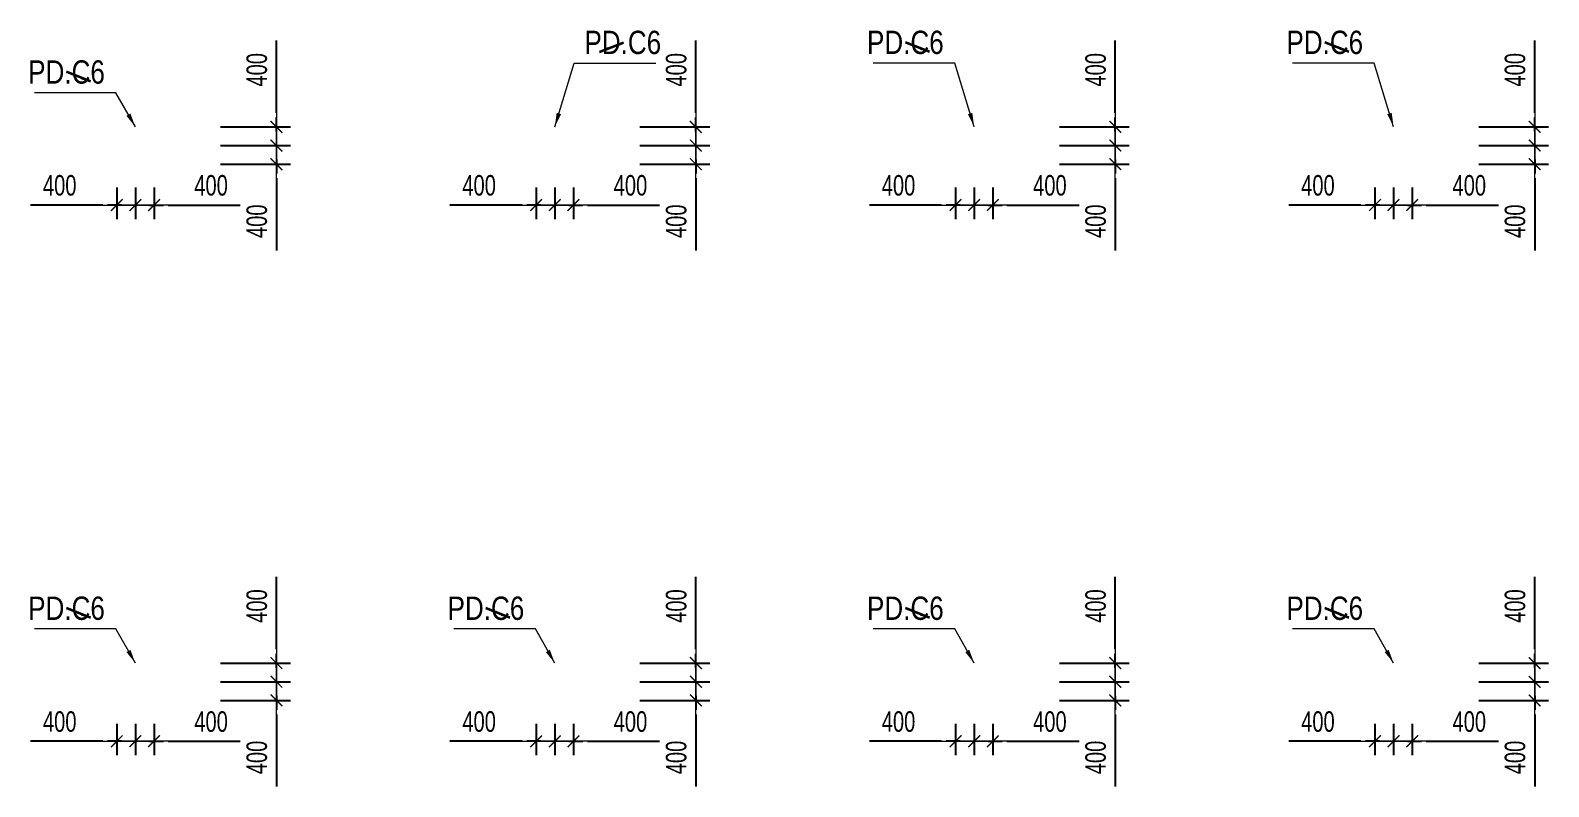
# Model space of a CAD drawing. Header units: millimetres. Extents: x -259680 to 286077, y 2206 to 90611.
# Drawn here: x 34446 to 67027, y 3151 to 19369 of the extents above; entities that cross this region are included whole.
import ezdxf
from ezdxf.enums import TextEntityAlignment as Align

# ---------------------------------------------------------------- set-up
doc = ezdxf.new("R2010")
doc.units = ezdxf.units.MM
doc.layers.get('Defpoints').update_dxf_attribs({"color": 151, "lineweight": 9})
for name, color, linetype, lineweight in [('$0$C1', 20, 'Continuous', 35), ('$1$NDC_S_ANNO', 7, 'Continuous', 20), ('$1$NDC_S_DIM', 1, 'Continuous', 15), ('NDC_S_DIM', 1, 'Continuous', 15)]:
    doc.layers.add(name, color=color, linetype=linetype, lineweight=lineweight)
doc.styles.add('$1$NDC_DIM', font='', dxfattribs={"width": 0.75})
doc.styles.add('$2$ARIAL', font='arial.ttf', dxfattribs={"width": 0.8})
doc.styles.add('NDC_DIM', font='', dxfattribs={"width": 0.75})
doc.styles.get('$1$NDC_DIM').set_extended_font_data('Dotum')
doc.styles.get('NDC_DIM').set_extended_font_data('Dotum')
doc.dimstyles.new('$0$NDC_dim_150', dxfattribs={"dimscale": 150, "dimtxt": 2.2, "dimasz": 1.5, "dimexe": 1.5, "dimexo": 2.5, "dimgap": 1, "dimtad": 1, "dimdec": 0, "dimzin": 0, "dimdsep": 46, "dimtxsty": '$1$NDC_DIM', "dimblk": '$1$DIMMARK', "dimcen": 0.09, "dimdle": 1.2, "dimclrd": 1, "dimclre": 1, "dimclrt": 3, "dimadec": 0, "dimazin": 0, "dimtfac": 1, "dimtdec": 0, "dimtix": 1, "dimtofl": 0, "dimtmove": 0, "dimatfit": 3, "dimfxl": 0, "dimtolj": 1, "dimtzin": 0, "dimarcsym": 0})
doc.dimstyles.new('$1$NDC_dim_iso', dxfattribs={"dimtxt": 2.2, "dimasz": 1, "dimexe": 1.5, "dimexo": 2.5, "dimgap": 1, "dimtad": 1, "dimdec": 0, "dimzin": 0, "dimdsep": 46, "dimtxsty": '$1$NDC_DIM', "dimblk": '$1$DIMMARK', "dimcen": 0.09, "dimdle": 1.2, "dimclrd": 1, "dimclre": 1, "dimclrt": 3, "dimadec": 0, "dimazin": 0, "dimtfac": 1, "dimtdec": 0, "dimtix": 1, "dimtofl": 0, "dimtmove": 0, "dimatfit": 3, "dimfxl": 0, "dimtolj": 1, "dimtzin": 0, "dimarcsym": 0})
doc.dimstyles.new('NDC_dim_200', dxfattribs={"dimscale": 200, "dimtxt": 2.2, "dimasz": 1.5, "dimexe": 1.5, "dimexo": 2.5, "dimgap": 1, "dimtad": 1, "dimdec": 0, "dimzin": 0, "dimdsep": 46, "dimtxsty": 'NDC_DIM', "dimblk": 'DIMMARK', "dimcen": 0.09, "dimdle": 1.2, "dimclrd": 1, "dimclre": 1, "dimclrt": 3, "dimadec": 0, "dimazin": 0, "dimtfac": 1, "dimtdec": 0, "dimtix": 1, "dimtofl": 0, "dimtmove": 0, "dimatfit": 3, "dimfxl": 0, "dimtolj": 1, "dimtzin": 0, "dimarcsym": 0})

# ---------------------------------------------------------------- blocks, each defined once
blk = doc.blocks.new('$1$DIMMARK')
at = {"layer": '$1$NDC_S_DIM', "color": 1}
blk.add_line((-1.5, 0), (1, 0), dxfattribs=at)
at = {"layer": '$1$NDC_S_DIM', "color": 2, "const_width": 0.1}
blk.add_lwpolyline([(-0.42, -0.42), (0.42, 0.42)], dxfattribs=at)
blk = doc.blocks.new('DIMMARK')
at = {"layer": 'NDC_S_DIM', "color": 1}
blk.add_line((-1.5, 0), (1, 0), dxfattribs=at)
at = {"layer": 'NDC_S_DIM', "color": 2, "const_width": 0.1}
blk.add_lwpolyline([(-0.42, -0.42), (0.42, 0.42)], dxfattribs=at)
blk = doc.blocks.new('*D1206')
at = {"layer": 'Defpoints', "color": 0, "ltscale": 100, "transparency": 16777216}
for p in [(36700, 16500), (37100, 16500), (37100, 15624)]:
    blk.add_point(p, dxfattribs=at)
at = {"layer": 'NDC_S_DIM', "color": 1, "lineweight": -2, "ltscale": 100, "transparency": 16777216}
for p, q in [((36700, 16000), (36700, 15324)), ((37100, 16000), (37100, 15324)), ((36400, 15624), (36100, 15624)), ((37400, 15624), (38949, 15624))]:
    blk.add_line(p, q, dxfattribs=at)
at = {"layer": 'NDC_S_DIM', "color": 1, "lineweight": -2, "ltscale": 100, "transparency": 16777216, "xscale": 300, "yscale": 300, "zscale": 300}
blk.add_blockref('DIMMARK', (36700, 15624), dxfattribs=at)
at = {"layer": 'NDC_S_DIM', "color": 1, "lineweight": -2, "ltscale": 100, "transparency": 16777216, "xscale": 300, "yscale": 300, "zscale": 300, "rotation": 180}
blk.add_blockref('DIMMARK', (37100, 15624), dxfattribs=at)
at = {"layer": 'NDC_S_DIM', "color": 3, "ltscale": 100, "transparency": 16777216, "insert": (38324, 16044), "char_height": 440, "attachment_point": 5, "style": 'NDC_DIM'}
blk.add_mtext('\\A1;400', dxfattribs=at)
blk = doc.blocks.new('*D1207')
at = {"layer": 'Defpoints', "color": 0, "ltscale": 100, "transparency": 16777216}
for p in [(36300, 16500), (36700, 16500), (36700, 15624)]:
    blk.add_point(p, dxfattribs=at)
at = {"layer": 'NDC_S_DIM', "color": 1, "lineweight": -2, "ltscale": 100, "transparency": 16777216}
for p, q in [((36300, 16000), (36300, 15324)), ((36700, 16000), (36700, 15324)), ((36000, 15624), (34451, 15624)), ((37000, 15624), (37300, 15624))]:
    blk.add_line(p, q, dxfattribs=at)
at = {"layer": 'NDC_S_DIM', "color": 1, "lineweight": -2, "ltscale": 100, "transparency": 16777216, "xscale": 300, "yscale": 300, "zscale": 300}
blk.add_blockref('DIMMARK', (36300, 15624), dxfattribs=at)
at = {"layer": 'NDC_S_DIM', "color": 1, "lineweight": -2, "ltscale": 100, "transparency": 16777216, "xscale": 300, "yscale": 300, "zscale": 300, "rotation": 180}
blk.add_blockref('DIMMARK', (36700, 15624), dxfattribs=at)
at = {"layer": 'NDC_S_DIM', "color": 3, "ltscale": 100, "transparency": 16777216, "insert": (35076, 16044), "char_height": 440, "attachment_point": 5, "style": 'NDC_DIM'}
blk.add_mtext('\\A1;400', dxfattribs=at)
blk = doc.blocks.new('*D1208')
at = {"layer": 'Defpoints', "color": 0, "ltscale": 100, "transparency": 16777216}
for p in [(37100, 17300), (39727, 17300), (37100, 16900)]:
    blk.add_point(p, dxfattribs=at)
at = {"layer": 'NDC_S_DIM', "color": 1, "lineweight": -2, "ltscale": 100, "transparency": 16777216}
for p, q in [((39727, 17600), (39727, 19149)), ((38527, 17300), (40027, 17300)), ((38527, 16900), (40027, 16900)), ((39727, 16600), (39727, 16300))]:
    blk.add_line(p, q, dxfattribs=at)
at = {"layer": 'NDC_S_DIM', "color": 1, "lineweight": -2, "ltscale": 100, "transparency": 16777216, "xscale": 300, "yscale": 300, "zscale": 300}
for p, rotation in [((39727, 17300), 270), ((39727, 16900), 90)]:
    blk.add_blockref('DIMMARK', p, dxfattribs=dict(at, rotation=rotation))
at = {"layer": 'NDC_S_DIM', "color": 3, "ltscale": 100, "transparency": 16777216, "insert": (39307, 18524), "char_height": 440, "attachment_point": 5, "rotation": 90, "style": 'NDC_DIM'}
blk.add_mtext('\\A1;400', dxfattribs=at)
blk = doc.blocks.new('*D1209')
at = {"layer": 'Defpoints', "color": 0, "ltscale": 100, "transparency": 16777216}
for p in [(37100, 16900), (39727, 16900), (37100, 16500)]:
    blk.add_point(p, dxfattribs=at)
at = {"layer": 'NDC_S_DIM', "color": 1, "lineweight": -2, "ltscale": 100, "transparency": 16777216}
for p, q in [((39727, 17200), (39727, 17500)), ((38527, 16900), (40027, 16900)), ((38527, 16500), (40027, 16500)), ((39727, 16200), (39727, 14651))]:
    blk.add_line(p, q, dxfattribs=at)
at = {"layer": 'NDC_S_DIM', "color": 1, "lineweight": -2, "ltscale": 100, "transparency": 16777216, "xscale": 300, "yscale": 300, "zscale": 300}
for p, rotation in [((39727, 16900), 270), ((39727, 16500), 90)]:
    blk.add_blockref('DIMMARK', p, dxfattribs=dict(at, rotation=rotation))
at = {"layer": 'NDC_S_DIM', "color": 3, "ltscale": 100, "transparency": 16777216, "insert": (39307, 15276), "char_height": 440, "attachment_point": 5, "rotation": 90, "style": 'NDC_DIM'}
blk.add_mtext('\\A1;400', dxfattribs=at)
blk = doc.blocks.new('*D1210')
at = {"layer": 'Defpoints', "color": 0, "ltscale": 100, "transparency": 16777216}
for p in [(45700, 16500), (46100, 16500), (46100, 15624)]:
    blk.add_point(p, dxfattribs=at)
at = {"layer": 'NDC_S_DIM', "color": 1, "lineweight": -2, "ltscale": 100, "transparency": 16777216}
for p, q in [((45700, 16000), (45700, 15324)), ((46100, 16000), (46100, 15324)), ((45400, 15624), (45100, 15624)), ((46400, 15624), (47949, 15624))]:
    blk.add_line(p, q, dxfattribs=at)
at = {"layer": 'NDC_S_DIM', "color": 1, "lineweight": -2, "ltscale": 100, "transparency": 16777216, "xscale": 300, "yscale": 300, "zscale": 300}
blk.add_blockref('DIMMARK', (45700, 15624), dxfattribs=at)
at = {"layer": 'NDC_S_DIM', "color": 1, "lineweight": -2, "ltscale": 100, "transparency": 16777216, "xscale": 300, "yscale": 300, "zscale": 300, "rotation": 180}
blk.add_blockref('DIMMARK', (46100, 15624), dxfattribs=at)
at = {"layer": 'NDC_S_DIM', "color": 3, "ltscale": 100, "transparency": 16777216, "insert": (47324, 16044), "char_height": 440, "attachment_point": 5, "style": 'NDC_DIM'}
blk.add_mtext('\\A1;400', dxfattribs=at)
blk = doc.blocks.new('*D1211')
at = {"layer": 'Defpoints', "color": 0, "ltscale": 100, "transparency": 16777216}
for p in [(45300, 16500), (45700, 16500), (45700, 15624)]:
    blk.add_point(p, dxfattribs=at)
at = {"layer": 'NDC_S_DIM', "color": 1, "lineweight": -2, "ltscale": 100, "transparency": 16777216}
for p, q in [((45300, 16000), (45300, 15324)), ((45700, 16000), (45700, 15324)), ((45000, 15624), (43451, 15624)), ((46000, 15624), (46300, 15624))]:
    blk.add_line(p, q, dxfattribs=at)
at = {"layer": 'NDC_S_DIM', "color": 1, "lineweight": -2, "ltscale": 100, "transparency": 16777216, "xscale": 300, "yscale": 300, "zscale": 300}
blk.add_blockref('DIMMARK', (45300, 15624), dxfattribs=at)
at = {"layer": 'NDC_S_DIM', "color": 1, "lineweight": -2, "ltscale": 100, "transparency": 16777216, "xscale": 300, "yscale": 300, "zscale": 300, "rotation": 180}
blk.add_blockref('DIMMARK', (45700, 15624), dxfattribs=at)
at = {"layer": 'NDC_S_DIM', "color": 3, "ltscale": 100, "transparency": 16777216, "insert": (44076, 16044), "char_height": 440, "attachment_point": 5, "style": 'NDC_DIM'}
blk.add_mtext('\\A1;400', dxfattribs=at)
blk = doc.blocks.new('*D1212')
at = {"layer": 'Defpoints', "color": 0, "ltscale": 100, "transparency": 16777216}
for p in [(46100, 17300), (48727, 17300), (46100, 16900)]:
    blk.add_point(p, dxfattribs=at)
at = {"layer": 'NDC_S_DIM', "color": 1, "lineweight": -2, "ltscale": 100, "transparency": 16777216}
for p, q in [((48727, 17600), (48727, 19149)), ((47527, 17300), (49027, 17300)), ((47527, 16900), (49027, 16900)), ((48727, 16600), (48727, 16300))]:
    blk.add_line(p, q, dxfattribs=at)
at = {"layer": 'NDC_S_DIM', "color": 1, "lineweight": -2, "ltscale": 100, "transparency": 16777216, "xscale": 300, "yscale": 300, "zscale": 300}
for p, rotation in [((48727, 17300), 270), ((48727, 16900), 90)]:
    blk.add_blockref('DIMMARK', p, dxfattribs=dict(at, rotation=rotation))
at = {"layer": 'NDC_S_DIM', "color": 3, "ltscale": 100, "transparency": 16777216, "insert": (48307, 18524), "char_height": 440, "attachment_point": 5, "rotation": 90, "style": 'NDC_DIM'}
blk.add_mtext('\\A1;400', dxfattribs=at)
blk = doc.blocks.new('*D1213')
at = {"layer": 'Defpoints', "color": 0, "ltscale": 100, "transparency": 16777216}
for p in [(46100, 16900), (48727, 16900), (46100, 16500)]:
    blk.add_point(p, dxfattribs=at)
at = {"layer": 'NDC_S_DIM', "color": 1, "lineweight": -2, "ltscale": 100, "transparency": 16777216}
for p, q in [((48727, 17200), (48727, 17500)), ((47527, 16900), (49027, 16900)), ((47527, 16500), (49027, 16500)), ((48727, 16200), (48727, 14651))]:
    blk.add_line(p, q, dxfattribs=at)
at = {"layer": 'NDC_S_DIM', "color": 1, "lineweight": -2, "ltscale": 100, "transparency": 16777216, "xscale": 300, "yscale": 300, "zscale": 300}
for p, rotation in [((48727, 16900), 270), ((48727, 16500), 90)]:
    blk.add_blockref('DIMMARK', p, dxfattribs=dict(at, rotation=rotation))
at = {"layer": 'NDC_S_DIM', "color": 3, "ltscale": 100, "transparency": 16777216, "insert": (48307, 15276), "char_height": 440, "attachment_point": 5, "rotation": 90, "style": 'NDC_DIM'}
blk.add_mtext('\\A1;400', dxfattribs=at)
blk = doc.blocks.new('*D1224')
at = {"layer": 'Defpoints', "color": 0, "ltscale": 100, "transparency": 16777216}
for p in [(36700, 5000), (37100, 5000), (37100, 4124)]:
    blk.add_point(p, dxfattribs=at)
at = {"layer": 'NDC_S_DIM', "color": 1, "lineweight": -2, "ltscale": 100, "transparency": 16777216}
for p, q in [((36700, 4500), (36700, 3824)), ((37100, 4500), (37100, 3824)), ((36400, 4124), (36100, 4124)), ((37400, 4124), (38949, 4124))]:
    blk.add_line(p, q, dxfattribs=at)
at = {"layer": 'NDC_S_DIM', "color": 1, "lineweight": -2, "ltscale": 100, "transparency": 16777216, "xscale": 300, "yscale": 300, "zscale": 300}
blk.add_blockref('DIMMARK', (36700, 4124), dxfattribs=at)
at = {"layer": 'NDC_S_DIM', "color": 1, "lineweight": -2, "ltscale": 100, "transparency": 16777216, "xscale": 300, "yscale": 300, "zscale": 300, "rotation": 180}
blk.add_blockref('DIMMARK', (37100, 4124), dxfattribs=at)
at = {"layer": 'NDC_S_DIM', "color": 3, "ltscale": 100, "transparency": 16777216, "insert": (38324, 4544), "char_height": 440, "attachment_point": 5, "style": 'NDC_DIM'}
blk.add_mtext('\\A1;400', dxfattribs=at)
blk = doc.blocks.new('*D1225')
at = {"layer": 'Defpoints', "color": 0, "ltscale": 100, "transparency": 16777216}
for p in [(36300, 5000), (36700, 5000), (36700, 4124)]:
    blk.add_point(p, dxfattribs=at)
at = {"layer": 'NDC_S_DIM', "color": 1, "lineweight": -2, "ltscale": 100, "transparency": 16777216}
for p, q in [((36300, 4500), (36300, 3824)), ((36700, 4500), (36700, 3824)), ((36000, 4124), (34451, 4124)), ((37000, 4124), (37300, 4124))]:
    blk.add_line(p, q, dxfattribs=at)
at = {"layer": 'NDC_S_DIM', "color": 1, "lineweight": -2, "ltscale": 100, "transparency": 16777216, "xscale": 300, "yscale": 300, "zscale": 300}
blk.add_blockref('DIMMARK', (36300, 4124), dxfattribs=at)
at = {"layer": 'NDC_S_DIM', "color": 1, "lineweight": -2, "ltscale": 100, "transparency": 16777216, "xscale": 300, "yscale": 300, "zscale": 300, "rotation": 180}
blk.add_blockref('DIMMARK', (36700, 4124), dxfattribs=at)
at = {"layer": 'NDC_S_DIM', "color": 3, "ltscale": 100, "transparency": 16777216, "insert": (35076, 4544), "char_height": 440, "attachment_point": 5, "style": 'NDC_DIM'}
blk.add_mtext('\\A1;400', dxfattribs=at)
blk = doc.blocks.new('*D1226')
at = {"layer": 'Defpoints', "color": 0, "ltscale": 100, "transparency": 16777216}
for p in [(37100, 5800), (39727, 5800), (37100, 5400)]:
    blk.add_point(p, dxfattribs=at)
at = {"layer": 'NDC_S_DIM', "color": 1, "lineweight": -2, "ltscale": 100, "transparency": 16777216}
for p, q in [((39727, 6100), (39727, 7649)), ((38527, 5800), (40027, 5800)), ((38527, 5400), (40027, 5400)), ((39727, 5100), (39727, 4800))]:
    blk.add_line(p, q, dxfattribs=at)
at = {"layer": 'NDC_S_DIM', "color": 1, "lineweight": -2, "ltscale": 100, "transparency": 16777216, "xscale": 300, "yscale": 300, "zscale": 300}
for p, rotation in [((39727, 5800), 270), ((39727, 5400), 90)]:
    blk.add_blockref('DIMMARK', p, dxfattribs=dict(at, rotation=rotation))
at = {"layer": 'NDC_S_DIM', "color": 3, "ltscale": 100, "transparency": 16777216, "insert": (39307, 7024), "char_height": 440, "attachment_point": 5, "rotation": 90, "style": 'NDC_DIM'}
blk.add_mtext('\\A1;400', dxfattribs=at)
blk = doc.blocks.new('*D1227')
at = {"layer": 'Defpoints', "color": 0, "ltscale": 100, "transparency": 16777216}
for p in [(37100, 5400), (39727, 5400), (37100, 5000)]:
    blk.add_point(p, dxfattribs=at)
at = {"layer": 'NDC_S_DIM', "color": 1, "lineweight": -2, "ltscale": 100, "transparency": 16777216}
for p, q in [((39727, 5700), (39727, 6000)), ((38527, 5400), (40027, 5400)), ((38527, 5000), (40027, 5000)), ((39727, 4700), (39727, 3151))]:
    blk.add_line(p, q, dxfattribs=at)
at = {"layer": 'NDC_S_DIM', "color": 1, "lineweight": -2, "ltscale": 100, "transparency": 16777216, "xscale": 300, "yscale": 300, "zscale": 300}
for p, rotation in [((39727, 5400), 270), ((39727, 5000), 90)]:
    blk.add_blockref('DIMMARK', p, dxfattribs=dict(at, rotation=rotation))
at = {"layer": 'NDC_S_DIM', "color": 3, "ltscale": 100, "transparency": 16777216, "insert": (39307, 3776), "char_height": 440, "attachment_point": 5, "rotation": 90, "style": 'NDC_DIM'}
blk.add_mtext('\\A1;400', dxfattribs=at)
blk = doc.blocks.new('*D1228')
at = {"layer": 'Defpoints', "color": 0, "ltscale": 100, "transparency": 16777216}
for p in [(45700, 5000), (46100, 5000), (46100, 4124)]:
    blk.add_point(p, dxfattribs=at)
at = {"layer": 'NDC_S_DIM', "color": 1, "lineweight": -2, "ltscale": 100, "transparency": 16777216}
for p, q in [((45700, 4500), (45700, 3824)), ((46100, 4500), (46100, 3824)), ((45400, 4124), (45100, 4124)), ((46400, 4124), (47949, 4124))]:
    blk.add_line(p, q, dxfattribs=at)
at = {"layer": 'NDC_S_DIM', "color": 1, "lineweight": -2, "ltscale": 100, "transparency": 16777216, "xscale": 300, "yscale": 300, "zscale": 300}
blk.add_blockref('DIMMARK', (45700, 4124), dxfattribs=at)
at = {"layer": 'NDC_S_DIM', "color": 1, "lineweight": -2, "ltscale": 100, "transparency": 16777216, "xscale": 300, "yscale": 300, "zscale": 300, "rotation": 180}
blk.add_blockref('DIMMARK', (46100, 4124), dxfattribs=at)
at = {"layer": 'NDC_S_DIM', "color": 3, "ltscale": 100, "transparency": 16777216, "insert": (47324, 4544), "char_height": 440, "attachment_point": 5, "style": 'NDC_DIM'}
blk.add_mtext('\\A1;400', dxfattribs=at)
blk = doc.blocks.new('*D1229')
at = {"layer": 'Defpoints', "color": 0, "ltscale": 100, "transparency": 16777216}
for p in [(45300, 5000), (45700, 5000), (45700, 4124)]:
    blk.add_point(p, dxfattribs=at)
at = {"layer": 'NDC_S_DIM', "color": 1, "lineweight": -2, "ltscale": 100, "transparency": 16777216}
for p, q in [((45300, 4500), (45300, 3824)), ((45700, 4500), (45700, 3824)), ((45000, 4124), (43451, 4124)), ((46000, 4124), (46300, 4124))]:
    blk.add_line(p, q, dxfattribs=at)
at = {"layer": 'NDC_S_DIM', "color": 1, "lineweight": -2, "ltscale": 100, "transparency": 16777216, "xscale": 300, "yscale": 300, "zscale": 300}
blk.add_blockref('DIMMARK', (45300, 4124), dxfattribs=at)
at = {"layer": 'NDC_S_DIM', "color": 1, "lineweight": -2, "ltscale": 100, "transparency": 16777216, "xscale": 300, "yscale": 300, "zscale": 300, "rotation": 180}
blk.add_blockref('DIMMARK', (45700, 4124), dxfattribs=at)
at = {"layer": 'NDC_S_DIM', "color": 3, "ltscale": 100, "transparency": 16777216, "insert": (44076, 4544), "char_height": 440, "attachment_point": 5, "style": 'NDC_DIM'}
blk.add_mtext('\\A1;400', dxfattribs=at)
blk = doc.blocks.new('*D1230')
at = {"layer": 'Defpoints', "color": 0, "ltscale": 100, "transparency": 16777216}
for p in [(46100, 5800), (48727, 5800), (46100, 5400)]:
    blk.add_point(p, dxfattribs=at)
at = {"layer": 'NDC_S_DIM', "color": 1, "lineweight": -2, "ltscale": 100, "transparency": 16777216}
for p, q in [((48727, 6100), (48727, 7649)), ((47527, 5800), (49027, 5800)), ((47527, 5400), (49027, 5400)), ((48727, 5100), (48727, 4800))]:
    blk.add_line(p, q, dxfattribs=at)
at = {"layer": 'NDC_S_DIM', "color": 1, "lineweight": -2, "ltscale": 100, "transparency": 16777216, "xscale": 300, "yscale": 300, "zscale": 300}
for p, rotation in [((48727, 5800), 270), ((48727, 5400), 90)]:
    blk.add_blockref('DIMMARK', p, dxfattribs=dict(at, rotation=rotation))
at = {"layer": 'NDC_S_DIM', "color": 3, "ltscale": 100, "transparency": 16777216, "insert": (48307, 7024), "char_height": 440, "attachment_point": 5, "rotation": 90, "style": 'NDC_DIM'}
blk.add_mtext('\\A1;400', dxfattribs=at)
blk = doc.blocks.new('*D1231')
at = {"layer": 'Defpoints', "color": 0, "ltscale": 100, "transparency": 16777216}
for p in [(46100, 5400), (48727, 5400), (46100, 5000)]:
    blk.add_point(p, dxfattribs=at)
at = {"layer": 'NDC_S_DIM', "color": 1, "lineweight": -2, "ltscale": 100, "transparency": 16777216}
for p, q in [((48727, 5700), (48727, 6000)), ((47527, 5400), (49027, 5400)), ((47527, 5000), (49027, 5000)), ((48727, 4700), (48727, 3151))]:
    blk.add_line(p, q, dxfattribs=at)
at = {"layer": 'NDC_S_DIM', "color": 1, "lineweight": -2, "ltscale": 100, "transparency": 16777216, "xscale": 300, "yscale": 300, "zscale": 300}
for p, rotation in [((48727, 5400), 270), ((48727, 5000), 90)]:
    blk.add_blockref('DIMMARK', p, dxfattribs=dict(at, rotation=rotation))
at = {"layer": 'NDC_S_DIM', "color": 3, "ltscale": 100, "transparency": 16777216, "insert": (48307, 3776), "char_height": 440, "attachment_point": 5, "rotation": 90, "style": 'NDC_DIM'}
blk.add_mtext('\\A1;400', dxfattribs=at)
blk = doc.blocks.new('*D1232')
at = {"layer": 'Defpoints', "color": 0, "ltscale": 100, "transparency": 16777216}
for p in [(54700, 5000), (55100, 5000), (55100, 4124)]:
    blk.add_point(p, dxfattribs=at)
at = {"layer": 'NDC_S_DIM', "color": 1, "lineweight": -2, "ltscale": 100, "transparency": 16777216}
for p, q in [((54700, 4500), (54700, 3824)), ((55100, 4500), (55100, 3824)), ((54400, 4124), (54100, 4124)), ((55400, 4124), (56949, 4124))]:
    blk.add_line(p, q, dxfattribs=at)
at = {"layer": 'NDC_S_DIM', "color": 1, "lineweight": -2, "ltscale": 100, "transparency": 16777216, "xscale": 300, "yscale": 300, "zscale": 300}
blk.add_blockref('DIMMARK', (54700, 4124), dxfattribs=at)
at = {"layer": 'NDC_S_DIM', "color": 1, "lineweight": -2, "ltscale": 100, "transparency": 16777216, "xscale": 300, "yscale": 300, "zscale": 300, "rotation": 180}
blk.add_blockref('DIMMARK', (55100, 4124), dxfattribs=at)
at = {"layer": 'NDC_S_DIM', "color": 3, "ltscale": 100, "transparency": 16777216, "insert": (56324, 4544), "char_height": 440, "attachment_point": 5, "style": 'NDC_DIM'}
blk.add_mtext('\\A1;400', dxfattribs=at)
blk = doc.blocks.new('*D1233')
at = {"layer": 'Defpoints', "color": 0, "ltscale": 100, "transparency": 16777216}
for p in [(54300, 5000), (54700, 5000), (54700, 4124)]:
    blk.add_point(p, dxfattribs=at)
at = {"layer": 'NDC_S_DIM', "color": 1, "lineweight": -2, "ltscale": 100, "transparency": 16777216}
for p, q in [((54300, 4500), (54300, 3824)), ((54700, 4500), (54700, 3824)), ((54000, 4124), (52451, 4124)), ((55000, 4124), (55300, 4124))]:
    blk.add_line(p, q, dxfattribs=at)
at = {"layer": 'NDC_S_DIM', "color": 1, "lineweight": -2, "ltscale": 100, "transparency": 16777216, "xscale": 300, "yscale": 300, "zscale": 300}
blk.add_blockref('DIMMARK', (54300, 4124), dxfattribs=at)
at = {"layer": 'NDC_S_DIM', "color": 1, "lineweight": -2, "ltscale": 100, "transparency": 16777216, "xscale": 300, "yscale": 300, "zscale": 300, "rotation": 180}
blk.add_blockref('DIMMARK', (54700, 4124), dxfattribs=at)
at = {"layer": 'NDC_S_DIM', "color": 3, "ltscale": 100, "transparency": 16777216, "insert": (53076, 4544), "char_height": 440, "attachment_point": 5, "style": 'NDC_DIM'}
blk.add_mtext('\\A1;400', dxfattribs=at)
blk = doc.blocks.new('*D1234')
at = {"layer": 'Defpoints', "color": 0, "ltscale": 100, "transparency": 16777216}
for p in [(55100, 5800), (57727, 5800), (55100, 5400)]:
    blk.add_point(p, dxfattribs=at)
at = {"layer": 'NDC_S_DIM', "color": 1, "lineweight": -2, "ltscale": 100, "transparency": 16777216}
for p, q in [((57727, 6100), (57727, 7649)), ((56527, 5800), (58027, 5800)), ((56527, 5400), (58027, 5400)), ((57727, 5100), (57727, 4800))]:
    blk.add_line(p, q, dxfattribs=at)
at = {"layer": 'NDC_S_DIM', "color": 1, "lineweight": -2, "ltscale": 100, "transparency": 16777216, "xscale": 300, "yscale": 300, "zscale": 300}
for p, rotation in [((57727, 5800), 270), ((57727, 5400), 90)]:
    blk.add_blockref('DIMMARK', p, dxfattribs=dict(at, rotation=rotation))
at = {"layer": 'NDC_S_DIM', "color": 3, "ltscale": 100, "transparency": 16777216, "insert": (57307, 7024), "char_height": 440, "attachment_point": 5, "rotation": 90, "style": 'NDC_DIM'}
blk.add_mtext('\\A1;400', dxfattribs=at)
blk = doc.blocks.new('*D1235')
at = {"layer": 'Defpoints', "color": 0, "ltscale": 100, "transparency": 16777216}
for p in [(55100, 5400), (57727, 5400), (55100, 5000)]:
    blk.add_point(p, dxfattribs=at)
at = {"layer": 'NDC_S_DIM', "color": 1, "lineweight": -2, "ltscale": 100, "transparency": 16777216}
for p, q in [((57727, 5700), (57727, 6000)), ((56527, 5400), (58027, 5400)), ((56527, 5000), (58027, 5000)), ((57727, 4700), (57727, 3151))]:
    blk.add_line(p, q, dxfattribs=at)
at = {"layer": 'NDC_S_DIM', "color": 1, "lineweight": -2, "ltscale": 100, "transparency": 16777216, "xscale": 300, "yscale": 300, "zscale": 300}
for p, rotation in [((57727, 5400), 270), ((57727, 5000), 90)]:
    blk.add_blockref('DIMMARK', p, dxfattribs=dict(at, rotation=rotation))
at = {"layer": 'NDC_S_DIM', "color": 3, "ltscale": 100, "transparency": 16777216, "insert": (57307, 3776), "char_height": 440, "attachment_point": 5, "rotation": 90, "style": 'NDC_DIM'}
blk.add_mtext('\\A1;400', dxfattribs=at)
blk = doc.blocks.new('*D1236')
at = {"layer": 'Defpoints', "color": 0, "ltscale": 100, "transparency": 16777216}
for p in [(63700, 5000), (64100, 5000), (64100, 4124)]:
    blk.add_point(p, dxfattribs=at)
at = {"layer": 'NDC_S_DIM', "color": 1, "lineweight": -2, "ltscale": 100, "transparency": 16777216}
for p, q in [((63700, 4500), (63700, 3824)), ((64100, 4500), (64100, 3824)), ((63400, 4124), (63100, 4124)), ((64400, 4124), (65949, 4124))]:
    blk.add_line(p, q, dxfattribs=at)
at = {"layer": 'NDC_S_DIM', "color": 1, "lineweight": -2, "ltscale": 100, "transparency": 16777216, "xscale": 300, "yscale": 300, "zscale": 300}
blk.add_blockref('DIMMARK', (63700, 4124), dxfattribs=at)
at = {"layer": 'NDC_S_DIM', "color": 1, "lineweight": -2, "ltscale": 100, "transparency": 16777216, "xscale": 300, "yscale": 300, "zscale": 300, "rotation": 180}
blk.add_blockref('DIMMARK', (64100, 4124), dxfattribs=at)
at = {"layer": 'NDC_S_DIM', "color": 3, "ltscale": 100, "transparency": 16777216, "insert": (65324, 4544), "char_height": 440, "attachment_point": 5, "style": 'NDC_DIM'}
blk.add_mtext('\\A1;400', dxfattribs=at)
blk = doc.blocks.new('*D1237')
at = {"layer": 'Defpoints', "color": 0, "ltscale": 100, "transparency": 16777216}
for p in [(63300, 5000), (63700, 5000), (63700, 4124)]:
    blk.add_point(p, dxfattribs=at)
at = {"layer": 'NDC_S_DIM', "color": 1, "lineweight": -2, "ltscale": 100, "transparency": 16777216}
for p, q in [((63300, 4500), (63300, 3824)), ((63700, 4500), (63700, 3824)), ((63000, 4124), (61451, 4124)), ((64000, 4124), (64300, 4124))]:
    blk.add_line(p, q, dxfattribs=at)
at = {"layer": 'NDC_S_DIM', "color": 1, "lineweight": -2, "ltscale": 100, "transparency": 16777216, "xscale": 300, "yscale": 300, "zscale": 300}
blk.add_blockref('DIMMARK', (63300, 4124), dxfattribs=at)
at = {"layer": 'NDC_S_DIM', "color": 1, "lineweight": -2, "ltscale": 100, "transparency": 16777216, "xscale": 300, "yscale": 300, "zscale": 300, "rotation": 180}
blk.add_blockref('DIMMARK', (63700, 4124), dxfattribs=at)
at = {"layer": 'NDC_S_DIM', "color": 3, "ltscale": 100, "transparency": 16777216, "insert": (62076, 4544), "char_height": 440, "attachment_point": 5, "style": 'NDC_DIM'}
blk.add_mtext('\\A1;400', dxfattribs=at)
blk = doc.blocks.new('*D1238')
at = {"layer": 'Defpoints', "color": 0, "ltscale": 100, "transparency": 16777216}
for p in [(64100, 5800), (66727, 5800), (64100, 5400)]:
    blk.add_point(p, dxfattribs=at)
at = {"layer": 'NDC_S_DIM', "color": 1, "lineweight": -2, "ltscale": 100, "transparency": 16777216}
for p, q in [((66727, 6100), (66727, 7649)), ((65527, 5800), (67027, 5800)), ((65527, 5400), (67027, 5400)), ((66727, 5100), (66727, 4800))]:
    blk.add_line(p, q, dxfattribs=at)
at = {"layer": 'NDC_S_DIM', "color": 1, "lineweight": -2, "ltscale": 100, "transparency": 16777216, "xscale": 300, "yscale": 300, "zscale": 300}
for p, rotation in [((66727, 5800), 270), ((66727, 5400), 90)]:
    blk.add_blockref('DIMMARK', p, dxfattribs=dict(at, rotation=rotation))
at = {"layer": 'NDC_S_DIM', "color": 3, "ltscale": 100, "transparency": 16777216, "insert": (66307, 7024), "char_height": 440, "attachment_point": 5, "rotation": 90, "style": 'NDC_DIM'}
blk.add_mtext('\\A1;400', dxfattribs=at)
blk = doc.blocks.new('*D1239')
at = {"layer": 'Defpoints', "color": 0, "ltscale": 100, "transparency": 16777216}
for p in [(64100, 5400), (66727, 5400), (64100, 5000)]:
    blk.add_point(p, dxfattribs=at)
at = {"layer": 'NDC_S_DIM', "color": 1, "lineweight": -2, "ltscale": 100, "transparency": 16777216}
for p, q in [((66727, 5700), (66727, 6000)), ((65527, 5400), (67027, 5400)), ((65527, 5000), (67027, 5000)), ((66727, 4700), (66727, 3151))]:
    blk.add_line(p, q, dxfattribs=at)
at = {"layer": 'NDC_S_DIM', "color": 1, "lineweight": -2, "ltscale": 100, "transparency": 16777216, "xscale": 300, "yscale": 300, "zscale": 300}
for p, rotation in [((66727, 5400), 270), ((66727, 5000), 90)]:
    blk.add_blockref('DIMMARK', p, dxfattribs=dict(at, rotation=rotation))
at = {"layer": 'NDC_S_DIM', "color": 3, "ltscale": 100, "transparency": 16777216, "insert": (66307, 3776), "char_height": 440, "attachment_point": 5, "rotation": 90, "style": 'NDC_DIM'}
blk.add_mtext('\\A1;400', dxfattribs=at)
blk = doc.blocks.new('*D1272')
at = {"layer": 'Defpoints', "color": 0, "ltscale": 100, "transparency": 16777216}
for p in [(63700, 16500), (64100, 16500), (64100, 15624)]:
    blk.add_point(p, dxfattribs=at)
at = {"layer": 'NDC_S_DIM', "color": 1, "lineweight": -2, "ltscale": 100, "transparency": 16777216}
for p, q in [((63700, 16000), (63700, 15324)), ((64100, 16000), (64100, 15324)), ((63400, 15624), (63100, 15624)), ((64400, 15624), (65949, 15624))]:
    blk.add_line(p, q, dxfattribs=at)
at = {"layer": 'NDC_S_DIM', "color": 1, "lineweight": -2, "ltscale": 100, "transparency": 16777216, "xscale": 300, "yscale": 300, "zscale": 300}
blk.add_blockref('DIMMARK', (63700, 15624), dxfattribs=at)
at = {"layer": 'NDC_S_DIM', "color": 1, "lineweight": -2, "ltscale": 100, "transparency": 16777216, "xscale": 300, "yscale": 300, "zscale": 300, "rotation": 180}
blk.add_blockref('DIMMARK', (64100, 15624), dxfattribs=at)
at = {"layer": 'NDC_S_DIM', "color": 3, "ltscale": 100, "transparency": 16777216, "insert": (65324, 16044), "char_height": 440, "attachment_point": 5, "style": 'NDC_DIM'}
blk.add_mtext('\\A1;400', dxfattribs=at)
blk = doc.blocks.new('*D1273')
at = {"layer": 'Defpoints', "color": 0, "ltscale": 100, "transparency": 16777216}
for p in [(63300, 16500), (63700, 16500), (63700, 15624)]:
    blk.add_point(p, dxfattribs=at)
at = {"layer": 'NDC_S_DIM', "color": 1, "lineweight": -2, "ltscale": 100, "transparency": 16777216}
for p, q in [((63300, 16000), (63300, 15324)), ((63700, 16000), (63700, 15324)), ((63000, 15624), (61451, 15624)), ((64000, 15624), (64300, 15624))]:
    blk.add_line(p, q, dxfattribs=at)
at = {"layer": 'NDC_S_DIM', "color": 1, "lineweight": -2, "ltscale": 100, "transparency": 16777216, "xscale": 300, "yscale": 300, "zscale": 300}
blk.add_blockref('DIMMARK', (63300, 15624), dxfattribs=at)
at = {"layer": 'NDC_S_DIM', "color": 1, "lineweight": -2, "ltscale": 100, "transparency": 16777216, "xscale": 300, "yscale": 300, "zscale": 300, "rotation": 180}
blk.add_blockref('DIMMARK', (63700, 15624), dxfattribs=at)
at = {"layer": 'NDC_S_DIM', "color": 3, "ltscale": 100, "transparency": 16777216, "insert": (62076, 16044), "char_height": 440, "attachment_point": 5, "style": 'NDC_DIM'}
blk.add_mtext('\\A1;400', dxfattribs=at)
blk = doc.blocks.new('*D1274')
at = {"layer": 'Defpoints', "color": 0, "ltscale": 100, "transparency": 16777216}
for p in [(64100, 17300), (66727, 17300), (64100, 16900)]:
    blk.add_point(p, dxfattribs=at)
at = {"layer": 'NDC_S_DIM', "color": 1, "lineweight": -2, "ltscale": 100, "transparency": 16777216}
for p, q in [((66727, 17600), (66727, 19149)), ((65527, 17300), (67027, 17300)), ((65527, 16900), (67027, 16900)), ((66727, 16600), (66727, 16300))]:
    blk.add_line(p, q, dxfattribs=at)
at = {"layer": 'NDC_S_DIM', "color": 1, "lineweight": -2, "ltscale": 100, "transparency": 16777216, "xscale": 300, "yscale": 300, "zscale": 300}
for p, rotation in [((66727, 17300), 270), ((66727, 16900), 90)]:
    blk.add_blockref('DIMMARK', p, dxfattribs=dict(at, rotation=rotation))
at = {"layer": 'NDC_S_DIM', "color": 3, "ltscale": 100, "transparency": 16777216, "insert": (66307, 18524), "char_height": 440, "attachment_point": 5, "rotation": 90, "style": 'NDC_DIM'}
blk.add_mtext('\\A1;400', dxfattribs=at)
blk = doc.blocks.new('*D1275')
at = {"layer": 'Defpoints', "color": 0, "ltscale": 100, "transparency": 16777216}
for p in [(64100, 16900), (66727, 16900), (64100, 16500)]:
    blk.add_point(p, dxfattribs=at)
at = {"layer": 'NDC_S_DIM', "color": 1, "lineweight": -2, "ltscale": 100, "transparency": 16777216}
for p, q in [((66727, 17200), (66727, 17500)), ((65527, 16900), (67027, 16900)), ((65527, 16500), (67027, 16500)), ((66727, 16200), (66727, 14651))]:
    blk.add_line(p, q, dxfattribs=at)
at = {"layer": 'NDC_S_DIM', "color": 1, "lineweight": -2, "ltscale": 100, "transparency": 16777216, "xscale": 300, "yscale": 300, "zscale": 300}
for p, rotation in [((66727, 16900), 270), ((66727, 16500), 90)]:
    blk.add_blockref('DIMMARK', p, dxfattribs=dict(at, rotation=rotation))
at = {"layer": 'NDC_S_DIM', "color": 3, "ltscale": 100, "transparency": 16777216, "insert": (66307, 15276), "char_height": 440, "attachment_point": 5, "rotation": 90, "style": 'NDC_DIM'}
blk.add_mtext('\\A1;400', dxfattribs=at)
blk = doc.blocks.new('*D1276')
at = {"layer": 'Defpoints', "color": 0, "ltscale": 100, "transparency": 16777216}
for p in [(54700, 16500), (55100, 16500), (55100, 15624)]:
    blk.add_point(p, dxfattribs=at)
at = {"layer": 'NDC_S_DIM', "color": 1, "lineweight": -2, "ltscale": 100, "transparency": 16777216}
for p, q in [((54700, 16000), (54700, 15324)), ((55100, 16000), (55100, 15324)), ((54400, 15624), (54100, 15624)), ((55400, 15624), (56949, 15624))]:
    blk.add_line(p, q, dxfattribs=at)
at = {"layer": 'NDC_S_DIM', "color": 1, "lineweight": -2, "ltscale": 100, "transparency": 16777216, "xscale": 300, "yscale": 300, "zscale": 300}
blk.add_blockref('DIMMARK', (54700, 15624), dxfattribs=at)
at = {"layer": 'NDC_S_DIM', "color": 1, "lineweight": -2, "ltscale": 100, "transparency": 16777216, "xscale": 300, "yscale": 300, "zscale": 300, "rotation": 180}
blk.add_blockref('DIMMARK', (55100, 15624), dxfattribs=at)
at = {"layer": 'NDC_S_DIM', "color": 3, "ltscale": 100, "transparency": 16777216, "insert": (56324, 16044), "char_height": 440, "attachment_point": 5, "style": 'NDC_DIM'}
blk.add_mtext('\\A1;400', dxfattribs=at)
blk = doc.blocks.new('*D1277')
at = {"layer": 'Defpoints', "color": 0, "ltscale": 100, "transparency": 16777216}
for p in [(54300, 16500), (54700, 16500), (54700, 15624)]:
    blk.add_point(p, dxfattribs=at)
at = {"layer": 'NDC_S_DIM', "color": 1, "lineweight": -2, "ltscale": 100, "transparency": 16777216}
for p, q in [((54300, 16000), (54300, 15324)), ((54700, 16000), (54700, 15324)), ((54000, 15624), (52451, 15624)), ((55000, 15624), (55300, 15624))]:
    blk.add_line(p, q, dxfattribs=at)
at = {"layer": 'NDC_S_DIM', "color": 1, "lineweight": -2, "ltscale": 100, "transparency": 16777216, "xscale": 300, "yscale": 300, "zscale": 300}
blk.add_blockref('DIMMARK', (54300, 15624), dxfattribs=at)
at = {"layer": 'NDC_S_DIM', "color": 1, "lineweight": -2, "ltscale": 100, "transparency": 16777216, "xscale": 300, "yscale": 300, "zscale": 300, "rotation": 180}
blk.add_blockref('DIMMARK', (54700, 15624), dxfattribs=at)
at = {"layer": 'NDC_S_DIM', "color": 3, "ltscale": 100, "transparency": 16777216, "insert": (53076, 16044), "char_height": 440, "attachment_point": 5, "style": 'NDC_DIM'}
blk.add_mtext('\\A1;400', dxfattribs=at)
blk = doc.blocks.new('*D1278')
at = {"layer": 'Defpoints', "color": 0, "ltscale": 100, "transparency": 16777216}
for p in [(55100, 17300), (57727, 17300), (55100, 16900)]:
    blk.add_point(p, dxfattribs=at)
at = {"layer": 'NDC_S_DIM', "color": 1, "lineweight": -2, "ltscale": 100, "transparency": 16777216}
for p, q in [((57727, 17600), (57727, 19149)), ((56527, 17300), (58027, 17300)), ((56527, 16900), (58027, 16900)), ((57727, 16600), (57727, 16300))]:
    blk.add_line(p, q, dxfattribs=at)
at = {"layer": 'NDC_S_DIM', "color": 1, "lineweight": -2, "ltscale": 100, "transparency": 16777216, "xscale": 300, "yscale": 300, "zscale": 300}
for p, rotation in [((57727, 17300), 270), ((57727, 16900), 90)]:
    blk.add_blockref('DIMMARK', p, dxfattribs=dict(at, rotation=rotation))
at = {"layer": 'NDC_S_DIM', "color": 3, "ltscale": 100, "transparency": 16777216, "insert": (57307, 18524), "char_height": 440, "attachment_point": 5, "rotation": 90, "style": 'NDC_DIM'}
blk.add_mtext('\\A1;400', dxfattribs=at)
blk = doc.blocks.new('*D1279')
at = {"layer": 'Defpoints', "color": 0, "ltscale": 100, "transparency": 16777216}
for p in [(55100, 16900), (57727, 16900), (55100, 16500)]:
    blk.add_point(p, dxfattribs=at)
at = {"layer": 'NDC_S_DIM', "color": 1, "lineweight": -2, "ltscale": 100, "transparency": 16777216}
for p, q in [((57727, 17200), (57727, 17500)), ((56527, 16900), (58027, 16900)), ((56527, 16500), (58027, 16500)), ((57727, 16200), (57727, 14651))]:
    blk.add_line(p, q, dxfattribs=at)
at = {"layer": 'NDC_S_DIM', "color": 1, "lineweight": -2, "ltscale": 100, "transparency": 16777216, "xscale": 300, "yscale": 300, "zscale": 300}
for p, rotation in [((57727, 16900), 270), ((57727, 16500), 90)]:
    blk.add_blockref('DIMMARK', p, dxfattribs=dict(at, rotation=rotation))
at = {"layer": 'NDC_S_DIM', "color": 3, "ltscale": 100, "transparency": 16777216, "insert": (57307, 15276), "char_height": 440, "attachment_point": 5, "rotation": 90, "style": 'NDC_DIM'}
blk.add_mtext('\\A1;400', dxfattribs=at)
blk = doc.blocks.new('*U212')
at = {"layer": '$1$NDC_S_ANNO', "ltscale": 0.8, "style": '$2$ARIAL', "width": 0.8}
blk.add_attdef('TEN', text='', height=2.5, dxfattribs=at).set_placement((-2.58, 1.03), align=Align.MIDDLE_CENTER)
at = {"layer": '$1$NDC_S_ANNO', "ltscale": 0.8, "style": '$2$ARIAL', "width": 0.8, "flags": 1}
blk.add_attdef('CHU_THICH', text='', height=2.5, dxfattribs=at).set_placement((0, 0), align=Align.MIDDLE_CENTER)
at = {"layer": 'Defpoints'}
blk.add_leader([(0, 0), (-2.58, 1.03)], dimstyle='$1$NDC_dim_iso', override={"dimgap": 0.625, "dimtad": 0}, dxfattribs=at)
blk = doc.blocks.new('$0$co t check')
at = {"layer": '$0$C1'}
ref = blk.add_blockref('*U212', (44620, 18907), dxfattribs=dict(at, xscale=-200, yscale=200, zscale=200))
ref.add_attrib('TEN', 'PD.C6', dxfattribs={"layer": '$1$NDC_S_ANNO', "ltscale": 0.8, "height": 500, "style": '$2$ARIAL', "width": 0.8}).set_placement((45119, 19112), align=Align.MIDDLE_CENTER)
at = {"layer": '$0$C1', "xscale": 200, "yscale": 200, "zscale": 200}
for p in [(51698, 18907), (60698, 18907), (33698, 18271), (33698, 6771), (42698, 6771), (51698, 6771), (60698, 6771)]:
    blk.add_blockref('*U212', p, dxfattribs=at).add_auto_attribs({'TEN': 'PD.C6'})
at = {"layer": '$0$C1'}
for points in [[(43659, 17300), (44076, 18668), (45826, 18668)], [(52659, 17300), (52242, 18668), (50493, 18668)], [(61659, 17300), (61242, 18668), (59493, 18668)], [(34659, 17300), (34242, 18032), (32493, 18032)], [(34659, 5800), (34242, 6532), (32493, 6532)], [(43659, 5800), (43242, 6532), (41493, 6532)], [(52659, 5800), (52242, 6532), (50493, 6532)], [(61659, 5800), (61242, 6532), (59493, 6532)]]:
    blk.add_leader(points, dimstyle='$0$NDC_dim_150', override={"dimasz": 2, "dimgap": 1, "dimtad": 0}, dxfattribs=at)

msp = doc.modelspace()

# ---------------------------------------------------------------- block references
at = {"layer": '$1$NDC_S_DIM'}
msp.add_blockref('$0$co t check', (2040.6, 0), dxfattribs=at)

# ---------------------------------------------------------------- dimensions: what is measured, and where the dimension line sits
at = {"layer": 'NDC_S_DIM', "ltscale": 100}
for base, p1, p2, picture, middle in [((39726.7, 17300), (37100, 16900), (37100, 17300), '*D1208', (39726.7, 18524.3)), ((48726.7, 17300), (46100, 16900), (46100, 17300), '*D1212', (48726.7, 18524.3)), ((57726.7, 17300), (55100, 16900), (55100, 17300), '*D1278', (57726.7, 18524.3)), ((66726.7, 17300), (64100, 16900), (64100, 17300), '*D1274', (66726.7, 18524.3)), ((39726.7, 16900), (37100, 16500), (37100, 16900), '*D1209', (39726.7, 15275.7)), ((48726.7, 16900), (46100, 16500), (46100, 16900), '*D1213', (48726.7, 15275.7)), ((57726.7, 16900), (55100, 16500), (55100, 16900), '*D1279', (57726.7, 15275.7)), ((66726.7, 16900), (64100, 16500), (64100, 16900), '*D1275', (66726.7, 15275.7)), ((39726.7, 5800), (37100, 5400), (37100, 5800), '*D1226', (39726.7, 7024.3)), ((48726.7, 5800), (46100, 5400), (46100, 5800), '*D1230', (48726.7, 7024.3)), ((57726.7, 5800), (55100, 5400), (55100, 5800), '*D1234', (57726.7, 7024.3)), ((66726.7, 5800), (64100, 5400), (64100, 5800), '*D1238', (66726.7, 7024.3)), ((39726.7, 5400), (37100, 5000), (37100, 5400), '*D1227', (39726.7, 3775.7)), ((48726.7, 5400), (46100, 5000), (46100, 5400), '*D1231', (48726.7, 3775.7)), ((57726.7, 5400), (55100, 5000), (55100, 5400), '*D1235', (57726.7, 3775.7)), ((66726.7, 5400), (64100, 5000), (64100, 5400), '*D1239', (66726.7, 3775.7))]:
    dim = msp.add_linear_dim(base=base, p1=p1, p2=p2, angle=90, dimstyle='NDC_dim_200', dxfattribs=at)
    dim.commit()
    dim.dimension.update_dxf_attribs({"geometry": picture, "text_midpoint": middle, "dimtype": 160})
for base, p1, p2, picture, middle in [((36700, 15624.4), (36300, 16500), (36700, 16500), '*D1207', (35075.7, 15624.4)), ((37100, 15624.4), (36700, 16500), (37100, 16500), '*D1206', (38324.3, 15624.4)), ((45700, 15624.4), (45300, 16500), (45700, 16500), '*D1211', (44075.7, 15624.4)), ((46100, 15624.4), (45700, 16500), (46100, 16500), '*D1210', (47324.3, 15624.4)), ((54700, 15624.4), (54300, 16500), (54700, 16500), '*D1277', (53075.7, 15624.4)), ((55100, 15624.4), (54700, 16500), (55100, 16500), '*D1276', (56324.3, 15624.4)), ((63700, 15624.4), (63300, 16500), (63700, 16500), '*D1273', (62075.7, 15624.4)), ((64100, 15624.4), (63700, 16500), (64100, 16500), '*D1272', (65324.3, 15624.4)), ((36700, 4124.4), (36300, 5000), (36700, 5000), '*D1225', (35075.7, 4124.4)), ((37100, 4124.4), (36700, 5000), (37100, 5000), '*D1224', (38324.3, 4124.4)), ((45700, 4124.4), (45300, 5000), (45700, 5000), '*D1229', (44075.7, 4124.4)), ((46100, 4124.4), (45700, 5000), (46100, 5000), '*D1228', (47324.3, 4124.4)), ((54700, 4124.4), (54300, 5000), (54700, 5000), '*D1233', (53075.7, 4124.4)), ((55100, 4124.4), (54700, 5000), (55100, 5000), '*D1232', (56324.3, 4124.4)), ((63700, 4124.4), (63300, 5000), (63700, 5000), '*D1237', (62075.7, 4124.4)), ((64100, 4124.4), (63700, 5000), (64100, 5000), '*D1236', (65324.3, 4124.4))]:
    dim = msp.add_linear_dim(base=base, p1=p1, p2=p2, dimstyle='NDC_dim_200', dxfattribs=at)
    dim.commit()
    dim.dimension.update_dxf_attribs({"geometry": picture, "text_midpoint": middle, "dimtype": 160})

doc.saveas('drawing.dxf')
